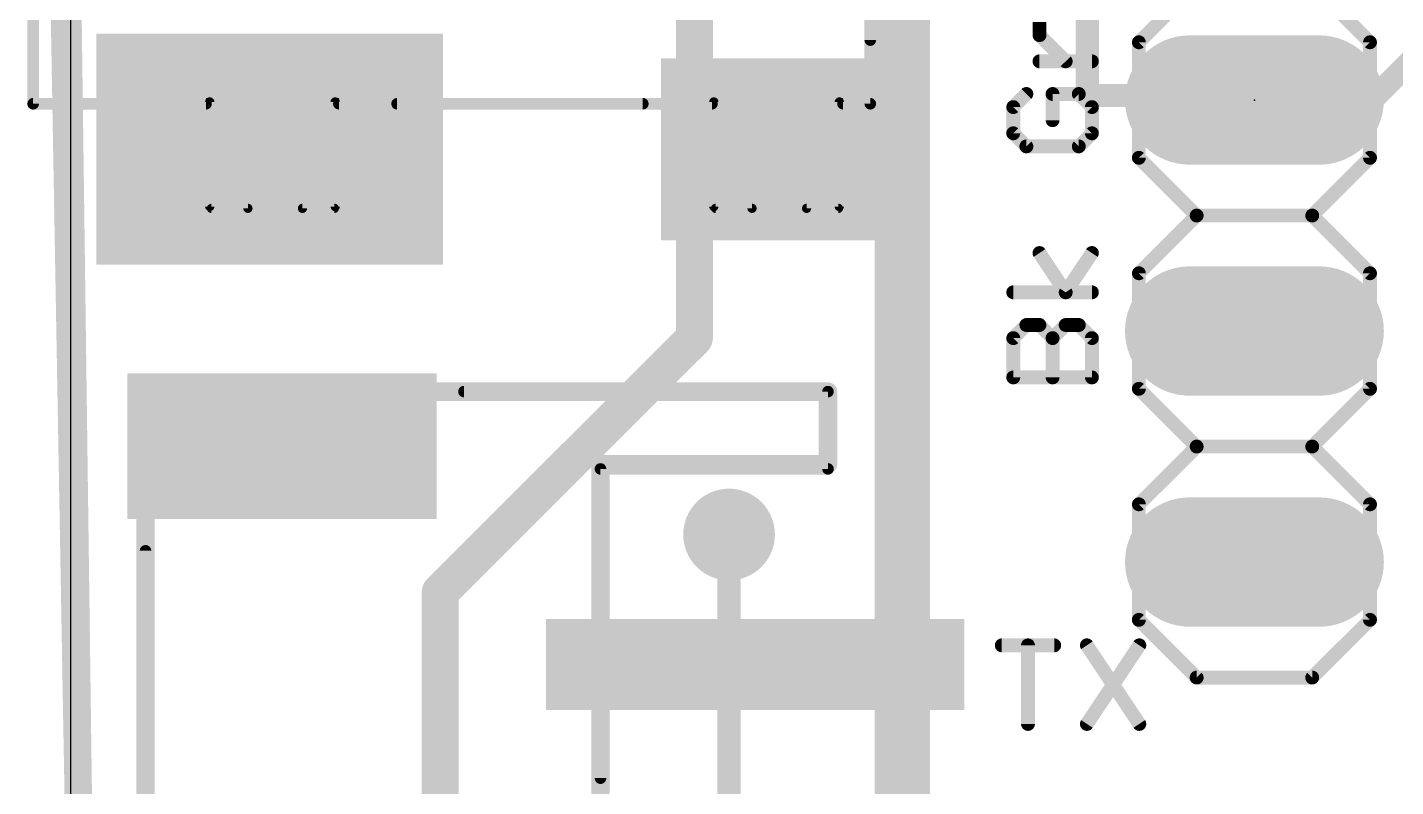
# Model space of a CAD drawing. Extents: x -14.2 to 67.7, y -5.3 to 32.7.
# Drawn here: x -0.47 to 14.56, y 10.94 to 19.29 of the extents above; entities that cross this region are included whole.
import ezdxf

# ---------------------------------------------------------------- set-up
doc = ezdxf.new("R2010")
doc.units = 0
for name, color, linetype in [('1', 12, 'CONTINUOUS'), ('16', 132, 'CONTINUOUS'), ('17', 110, 'CONTINUOUS'), ('18', 110, 'CONTINUOUS'), ('20', 53, 'CONTINUOUS'), ('21', 53, 'CONTINUOUS'), ('23', 53, 'CONTINUOUS'), ('51', 253, 'CONTINUOUS')]:
    doc.layers.add(name, color=color, linetype=linetype)

# ---------------------------------------------------------------- blocks, each defined once
blk = doc.blocks.new('RECT')
blk.add_solid([(-0.5, -0.5), (0.5, -0.5), (-0.5, 0.5), (0.5, 0.5)])
blk = doc.blocks.new('LONGP100')
at = {"const_width": 1}
blk.add_lwpolyline([(-0.5, 0), (0.5, 0)], dxfattribs=at)
at = {"const_width": 0.5}
for points in [[(-0.5, 0.25, 1), (-0.5, -0.25)], [(0.5, -0.25, 1), (0.5, 0.25)]]:
    blk.add_lwpolyline(points, format="xyb", dxfattribs=at)
blk = doc.blocks.new('ROUNDP')
at = {"const_width": 0.5}
blk.add_lwpolyline([(0, -0.25, 1), (0, 0.25, 1), (0, -0.25)], format="xyb", dxfattribs=at)
blk = doc.blocks.new('ROUNDV')
at = {"const_width": 0.5}
blk.add_lwpolyline([(0, -0.25, 1), (0, 0.25, 1), (0, -0.25)], format="xyb", dxfattribs=at)

msp = doc.modelspace()

# ---------------------------------------------------------------- linework, layer by layer
at = {"layer": '1', "const_width": 0.254}
for points in [[(0.254, 0), (-0.127, 28.829)], [(11.176, 20.828), (11.176, 18.542)], [(14.351, 18.542), (14.859, 19.05)], [(11.176, 18.542), (12.964, 18.542)], [(12.964, 18.542), (13.013, 18.493)], [(13.013, 18.493), (13.062, 18.542)], [(13.062, 18.542), (14.351, 18.542)], [(7.239, 13.716), (7.239, 12.574)], [(7.239, 12.574), (7.526, 12.287)]]:
    msp.add_lwpolyline(points, dxfattribs=at)
at = {"layer": '1', "const_width": 0.127}
for points in [[(11.176, 18.6055, 1), (11.176, 18.4785)], [(13.0089, 18.5869, 1), (12.9191, 18.4971)], [(12.964, 18.4785, 1), (12.964, 18.6055)], [(13.062, 18.6055, 1), (13.062, 18.4785)], [(13.1069, 18.4971, 1), (13.0171, 18.5869)], [(14.3061, 18.5869, 1), (14.3959, 18.4971)], [(14.351, 18.4785, 1), (14.351, 18.6055)], [(11.1125, 18.542, 1), (11.2395, 18.542)], [(12.9681, 18.5379, 1), (13.0579, 18.4481)], [(12.9681, 18.4481, 1), (13.0579, 18.5379)], [(7.3025, 13.716, 1), (7.1755, 13.716)], [(7.2839, 12.6189, 1), (7.1941, 12.5291)], [(7.1755, 12.574, 1), (7.3025, 12.574)], [(7.4811, 12.2421, 1), (7.5709, 12.3319)]]:
    msp.add_lwpolyline(points, format="xyb", dxfattribs=at)
at = {"layer": '16'}
for points, const_width in [([(0.254, 0), (-0.254, 28.829)], 0.254), ([(6.858, 15.875), (6.858, 23.368)], 0.4064), ([(9.144, 6.858), (9.144, 20.32)], 0.6096), ([(4.064, 13.081), (6.858, 15.875)], 0.4064), ([(7.239, 6.477), (7.239, 13.716)], 0.254), ([(4.064, 6.096), (4.064, 13.081)], 0.4064)]:
    msp.add_lwpolyline(points, dxfattribs=dict(at, const_width=const_width))
for points, const_width in [([(6.7564, 15.875, 1), (6.9596, 15.875)], 0.2032), ([(6.9298, 15.8032, 1), (6.7862, 15.9468)], 0.2032), ([(7.3025, 13.716, 1), (7.1755, 13.716)], 0.127), ([(4.1656, 13.081, 1), (3.9624, 13.081)], 0.2032), ([(3.9922, 13.1528, 1), (4.1358, 13.0092)], 0.2032)]:
    msp.add_lwpolyline(points, format="xyb", dxfattribs=dict(at, const_width=const_width))
at = {"layer": '20'}
msp.add_line((0, 28.956), (0, 0), dxfattribs=at)
at = {"layer": '21'}
for points, const_width in [([(8.791, 20.252), (8.791, 19.152)], 0.127), ([(11.743, 19.128), (12.378, 19.763)], 0.1524), ([(13.648, 19.763), (14.283, 19.128)], 0.1524), ([(10.6506, 19.2068), (10.6506, 19.3509)], 0.1524), ([(10.9387, 18.9187), (10.6506, 19.2068)], 0.1524), ([(11.743, 17.858), (11.743, 19.128)], 0.1524), ([(14.283, 19.128), (14.283, 17.858)], 0.1524), ([(11.2268, 18.9187), (10.6506, 18.9187)], 0.1524), ([(6.291, 18.452), (3.591, 18.452)], 0.127), ([(10.5065, 18.5594), (10.3625, 18.4154)], 0.1524), ([(11.0827, 18.5594), (10.7946, 18.5594)], 0.1524), ([(10.7946, 18.5594), (10.7946, 18.2713)], 0.1524), ([(11.2268, 18.4154), (11.0827, 18.5594)], 0.1524), ([(10.3625, 18.4154), (10.3625, 18.1273)], 0.1524), ([(11.2268, 18.1273), (11.2268, 18.4154)], 0.1524), ([(10.3625, 18.1273), (10.5065, 17.9832)], 0.1524), ([(11.0827, 17.9832), (11.2268, 18.1273)], 0.1524), ([(10.5065, 17.9832), (11.0827, 17.9832)], 0.1524), ([(12.378, 17.223), (11.743, 17.858)], 0.1524), ([(14.283, 17.858), (13.648, 17.223)], 0.1524), ([(12.378, 17.223), (11.743, 16.588)], 0.1524), ([(13.648, 17.223), (12.378, 17.223)], 0.1524), ([(14.283, 16.588), (13.648, 17.223)], 0.1524), ([(10.9387, 16.3787), (10.6506, 16.8109)], 0.1524), ([(11.2268, 16.8109), (10.9387, 16.3787)], 0.1524), ([(11.743, 15.318), (11.743, 16.588)], 0.1524), ([(14.283, 16.588), (14.283, 15.318)], 0.1524), ([(11.2268, 16.3787), (10.3625, 16.3787)], 0.1524), ([(10.3625, 15.8754), (10.5065, 16.0194)], 0.1524), ([(10.5065, 16.0194), (10.6506, 16.0194)], 0.1524), ([(10.6506, 16.0194), (10.7946, 15.8754)], 0.1524), ([(10.7946, 15.8754), (10.9387, 16.0194)], 0.1524), ([(10.9387, 16.0194), (11.0827, 16.0194)], 0.1524), ([(11.0827, 16.0194), (11.2268, 15.8754)], 0.1524), ([(10.3625, 15.4432), (10.3625, 15.8754)], 0.1524), ([(10.7946, 15.4432), (10.7946, 15.8754)], 0.1524), ([(11.2268, 15.8754), (11.2268, 15.4432)], 0.1524), ([(11.2268, 15.4432), (10.3625, 15.4432)], 0.1524), ([(4.326, 15.287), (8.326, 15.287)], 0.127), ([(8.326, 15.287), (8.326, 14.437)], 0.127), ([(12.378, 14.683), (11.743, 15.318)], 0.1524), ([(14.283, 15.318), (13.648, 14.683)], 0.1524), ([(12.378, 14.683), (11.743, 14.048)], 0.1524), ([(13.648, 14.683), (12.378, 14.683)], 0.1524), ([(14.283, 14.048), (13.648, 14.683)], 0.1524), ([(8.326, 14.437), (5.826, 14.437)], 0.127), ([(5.826, 14.437), (5.826, 11.037)], 0.127), ([(11.743, 12.778), (11.743, 14.048)], 0.1524), ([(14.283, 14.048), (14.283, 12.778)], 0.1524), ([(0.826, 7.037), (0.826, 13.537)], 0.127), ([(12.378, 12.143), (11.743, 12.778)], 0.1524), ([(14.283, 12.778), (13.648, 12.143)], 0.1524), ([(10.2362, 12.4975), (10.8124, 12.4975)], 0.1524), ([(10.5243, 11.6332), (10.5243, 12.4975)], 0.1524), ([(11.1717, 12.4975), (11.7479, 11.6332)], 0.1524), ([(11.7479, 12.4975), (11.1717, 11.6332)], 0.1524), ([(13.648, 12.143), (12.378, 12.143)], 0.1524)]:
    msp.add_lwpolyline(points, dxfattribs=dict(at, const_width=const_width))
for points, const_width in [([(10.6775, 19.2338, 1), (10.6236, 19.1799)], 0.0762), ([(8.7592, 19.152, 1), (8.8228, 19.152)], 0.0635), ([(10.6125, 19.2068, 1), (10.6887, 19.2068)], 0.0762), ([(11.7811, 19.128, 1), (11.7049, 19.128)], 0.0762), ([(11.7161, 19.1549, 1), (11.7699, 19.1011)], 0.0762), ([(14.3211, 19.128, 1), (14.2449, 19.128)], 0.0762), ([(14.2561, 19.1011, 1), (14.3099, 19.1549)], 0.0762), ([(10.6506, 18.9568, 1), (10.6506, 18.8806)], 0.0762), ([(10.9117, 18.8918, 1), (10.9656, 18.9457)], 0.0762), ([(11.2268, 18.8806, 1), (11.2268, 18.9568)], 0.0762), ([(3.591, 18.4838, 1), (3.591, 18.4203)], 0.0635), ([(6.291, 18.4203, 1), (6.291, 18.4838)], 0.0635), ([(10.5335, 18.5325, 1), (10.4796, 18.5864)], 0.0762), ([(10.7946, 18.5975, 1), (10.7946, 18.5213)], 0.0762), ([(10.8327, 18.5594, 1), (10.7565, 18.5594)], 0.0762), ([(11.1097, 18.5864, 1), (11.0558, 18.5325)], 0.0762), ([(11.0827, 18.5213, 1), (11.0827, 18.5975)], 0.0762), ([(10.3355, 18.4423, 1), (10.3894, 18.3884)], 0.0762), ([(10.4006, 18.4154, 1), (10.3244, 18.4154)], 0.0762), ([(11.2649, 18.4154, 1), (11.1887, 18.4154)], 0.0762), ([(11.1999, 18.3884, 1), (11.2537, 18.4423)], 0.0762), ([(10.3894, 18.1542, 1), (10.3355, 18.1003)], 0.0762), ([(10.7565, 18.2713, 1), (10.8327, 18.2713)], 0.0762), ([(11.2537, 18.1003, 1), (11.1999, 18.1542)], 0.0762), ([(10.3244, 18.1273, 1), (10.4006, 18.1273)], 0.0762), ([(10.5065, 18.0213, 1), (10.5065, 17.9451)], 0.0762), ([(10.4796, 17.9563, 1), (10.5335, 18.0101)], 0.0762), ([(11.0558, 18.0101, 1), (11.1097, 17.9563)], 0.0762), ([(11.0827, 17.9451, 1), (11.0827, 18.0213)], 0.0762), ([(11.1887, 18.1273, 1), (11.2649, 18.1273)], 0.0762), ([(11.7049, 17.858, 1), (11.7811, 17.858)], 0.0762), ([(11.7699, 17.8849, 1), (11.7161, 17.8311)], 0.0762), ([(14.2449, 17.858, 1), (14.3211, 17.858)], 0.0762), ([(14.3099, 17.8311, 1), (14.2561, 17.8849)], 0.0762), ([(12.378, 17.2611, 1), (12.378, 17.1849)], 0.0762), ([(12.4049, 17.1961, 1), (12.3511, 17.2499)], 0.0762), ([(13.6749, 17.2499, 1), (13.6211, 17.1961)], 0.0762), ([(13.648, 17.1849, 1), (13.648, 17.2611)], 0.0762), ([(12.3511, 17.1961, 1), (12.4049, 17.2499)], 0.0762), ([(13.6211, 17.2499, 1), (13.6749, 17.1961)], 0.0762), ([(10.6823, 16.832, 1), (10.6189, 16.7898)], 0.0762), ([(11.2585, 16.7898, 1), (11.1951, 16.832)], 0.0762), ([(11.7811, 16.588, 1), (11.7049, 16.588)], 0.0762), ([(11.7161, 16.6149, 1), (11.7699, 16.5611)], 0.0762), ([(14.3211, 16.588, 1), (14.2449, 16.588)], 0.0762), ([(14.2561, 16.5611, 1), (14.3099, 16.6149)], 0.0762), ([(10.3625, 16.4168, 1), (10.3625, 16.3406)], 0.0762), ([(10.907, 16.3999, 1), (10.9704, 16.3576)], 0.0762), ([(10.907, 16.3576, 1), (10.9704, 16.3999)], 0.0762), ([(11.2268, 16.3406, 1), (11.2268, 16.4168)], 0.0762), ([(10.5065, 16.0575, 1), (10.5065, 15.9813)], 0.0762), ([(10.5335, 15.9925, 1), (10.4796, 16.0464)], 0.0762), ([(10.6775, 16.0464, 1), (10.6236, 15.9925)], 0.0762), ([(10.6506, 15.9813, 1), (10.6506, 16.0575)], 0.0762), ([(10.9387, 16.0575, 1), (10.9387, 15.9813)], 0.0762), ([(10.9656, 15.9925, 1), (10.9117, 16.0464)], 0.0762), ([(11.1097, 16.0464, 1), (11.0558, 15.9925)], 0.0762), ([(11.0827, 15.9813, 1), (11.0827, 16.0575)], 0.0762), ([(10.3355, 15.9023, 1), (10.3894, 15.8484)], 0.0762), ([(10.4006, 15.8754, 1), (10.3244, 15.8754)], 0.0762), ([(10.8327, 15.8754, 1), (10.7565, 15.8754)], 0.0762), ([(10.7677, 15.9023, 1), (10.8216, 15.8484)], 0.0762), ([(10.7677, 15.8484, 1), (10.8216, 15.9023)], 0.0762), ([(11.2649, 15.8754, 1), (11.1887, 15.8754)], 0.0762), ([(11.1999, 15.8484, 1), (11.2537, 15.9023)], 0.0762), ([(10.3625, 15.4813, 1), (10.3625, 15.4051)], 0.0762), ([(11.2268, 15.4051, 1), (11.2268, 15.4813)], 0.0762), ([(4.326, 15.3188, 1), (4.326, 15.2553)], 0.0635), ([(8.3578, 15.287, 1), (8.2942, 15.287)], 0.0635), ([(8.326, 15.2553, 1), (8.326, 15.3188)], 0.0635), ([(10.3244, 15.4432, 1), (10.4006, 15.4432)], 0.0762), ([(10.7565, 15.4432, 1), (10.8327, 15.4432)], 0.0762), ([(11.1887, 15.4432, 1), (11.2649, 15.4432)], 0.0762), ([(11.7049, 15.318, 1), (11.7811, 15.318)], 0.0762), ([(11.7699, 15.3449, 1), (11.7161, 15.2911)], 0.0762), ([(14.2449, 15.318, 1), (14.3211, 15.318)], 0.0762), ([(14.3099, 15.2911, 1), (14.2561, 15.3449)], 0.0762), ([(12.378, 14.7211, 1), (12.378, 14.6449)], 0.0762), ([(12.4049, 14.6561, 1), (12.3511, 14.7099)], 0.0762), ([(12.3511, 14.6561, 1), (12.4049, 14.7099)], 0.0762), ([(13.6749, 14.7099, 1), (13.6211, 14.6561)], 0.0762), ([(13.6211, 14.7099, 1), (13.6749, 14.6561)], 0.0762), ([(13.648, 14.6449, 1), (13.648, 14.7211)], 0.0762), ([(5.826, 14.4688, 1), (5.826, 14.4053)], 0.0635), ([(5.8578, 14.437, 1), (5.7943, 14.437)], 0.0635), ([(8.2942, 14.437, 1), (8.3578, 14.437)], 0.0635), ([(8.326, 14.4053, 1), (8.326, 14.4688)], 0.0635), ([(11.7811, 14.048, 1), (11.7049, 14.048)], 0.0762), ([(11.7161, 14.0749, 1), (11.7699, 14.0211)], 0.0762), ([(14.3211, 14.048, 1), (14.2449, 14.048)], 0.0762), ([(14.2561, 14.0211, 1), (14.3099, 14.0749)], 0.0762), ([(0.8578, 13.537, 1), (0.7943, 13.537)], 0.0635), ([(11.7049, 12.778, 1), (11.7811, 12.778)], 0.0762), ([(11.7699, 12.8049, 1), (11.7161, 12.7511)], 0.0762), ([(14.2449, 12.778, 1), (14.3211, 12.778)], 0.0762), ([(14.3099, 12.7511, 1), (14.2561, 12.8049)], 0.0762), ([(10.2362, 12.5356, 1), (10.2362, 12.4594)], 0.0762), ([(10.5624, 12.4975, 1), (10.4862, 12.4975)], 0.0762), ([(10.8124, 12.4594, 1), (10.8124, 12.5356)], 0.0762), ([(11.2034, 12.5187, 1), (11.14, 12.4764)], 0.0762), ([(11.7796, 12.4764, 1), (11.7162, 12.5187)], 0.0762), ([(12.378, 12.1811, 1), (12.378, 12.1049)], 0.0762), ([(12.3511, 12.1161, 1), (12.4049, 12.1699)], 0.0762), ([(13.6211, 12.1699, 1), (13.6749, 12.1161)], 0.0762), ([(13.648, 12.1049, 1), (13.648, 12.1811)], 0.0762), ([(10.4862, 11.6332, 1), (10.5624, 11.6332)], 0.0762), ([(11.14, 11.6543, 1), (11.2034, 11.6121)], 0.0762), ([(11.7162, 11.6121, 1), (11.7796, 11.6543)], 0.0762), ([(5.7943, 11.037, 1), (5.8578, 11.037)], 0.0635)]:
    msp.add_lwpolyline(points, format="xyb", dxfattribs=dict(at, const_width=const_width))
at = {"layer": '23'}
msp.add_point((13.013, 18.493), dxfattribs=at)
at = {"layer": '51'}
for points, const_width in [([(-0.409, 26.252), (-0.409, 18.452)], 0.127), ([(8.791, 26.252), (8.791, 18.452)], 0.127), ([(-0.409, 18.452), (1.491, 18.452)], 0.127), ([(1.5318, 17.322), (1.5318, 18.472)], 0.1016), ([(2.9104, 18.472), (2.9104, 17.322)], 0.1016), ([(2.951, 18.452), (7.051, 18.452)], 0.127), ([(7.0718, 17.322), (7.0718, 18.472)], 0.1016), ([(8.4504, 18.472), (8.4504, 17.322)], 0.1016), ([(8.791, 18.452), (8.491, 18.452)], 0.127), ([(1.551, 17.302), (1.951, 17.302)], 0.1016), ([(2.901, 17.302), (2.551, 17.302)], 0.1016), ([(7.091, 17.302), (7.491, 17.302)], 0.1016), ([(8.441, 17.302), (8.091, 17.302)], 0.1016), ([(0.826, 5.287), (0.826, 15.287)], 0.2032), ([(0.826, 15.287), (8.326, 15.287)], 0.2032), ([(8.326, 15.287), (8.326, 14.487)], 0.2032), ([(5.826, 14.487), (5.826, 6.087)], 0.2032), ([(8.326, 14.487), (5.826, 14.487)], 0.2032)]:
    msp.add_lwpolyline(points, dxfattribs=dict(at, const_width=const_width))
for points, const_width in [([(-0.409, 18.4838, 1), (-0.409, 18.4203)], 0.0635), ([(1.491, 18.4203, 1), (1.491, 18.4838)], 0.0635), ([(1.5572, 18.472, 1), (1.5064, 18.472)], 0.0508), ([(2.9358, 18.472, 1), (2.885, 18.472)], 0.0508), ([(2.951, 18.4838, 1), (2.951, 18.4203)], 0.0635), ([(7.051, 18.4203, 1), (7.051, 18.4838)], 0.0635), ([(7.0972, 18.472, 1), (7.0464, 18.472)], 0.0508), ([(8.4758, 18.472, 1), (8.425, 18.472)], 0.0508), ([(8.491, 18.4838, 1), (8.491, 18.4203)], 0.0635), ([(8.791, 18.4203, 1), (8.791, 18.4838)], 0.0635), ([(-0.4408, 18.452, 1), (-0.3773, 18.452)], 0.0635), ([(8.7592, 18.452, 1), (8.8228, 18.452)], 0.0635), ([(2.551, 17.302, 1), (1.951, 17.302)], 0.1016), ([(8.091, 17.302, 1), (7.491, 17.302)], 0.1016), ([(1.5064, 17.322, 1), (1.5572, 17.322)], 0.0508), ([(1.551, 17.3274, 1), (1.551, 17.2766)], 0.0508), ([(1.9256, 17.302, 1), (1.9764, 17.302)], 0.0508), ([(1.951, 17.2766, 1), (1.951, 17.3274)], 0.0508), ([(2.551, 17.3274, 1), (2.551, 17.2766)], 0.0508), ([(2.5256, 17.302, 1), (2.5764, 17.302)], 0.0508), ([(2.885, 17.322, 1), (2.9358, 17.322)], 0.0508), ([(2.901, 17.2766, 1), (2.901, 17.3274)], 0.0508), ([(7.0464, 17.322, 1), (7.0972, 17.322)], 0.0508), ([(7.091, 17.3274, 1), (7.091, 17.2766)], 0.0508), ([(7.4656, 17.302, 1), (7.5164, 17.302)], 0.0508), ([(7.491, 17.2766, 1), (7.491, 17.3274)], 0.0508), ([(8.091, 17.3274, 1), (8.091, 17.2766)], 0.0508), ([(8.0656, 17.302, 1), (8.1164, 17.302)], 0.0508), ([(8.425, 17.322, 1), (8.4758, 17.322)], 0.0508), ([(8.441, 17.2766, 1), (8.441, 17.3274)], 0.0508), ([(0.8768, 15.287, 1), (0.7752, 15.287)], 0.1016), ([(0.826, 15.3378, 1), (0.826, 15.2362)], 0.1016), ([(8.3768, 15.287, 1), (8.2752, 15.287)], 0.1016), ([(8.326, 15.2362, 1), (8.326, 15.3378)], 0.1016), ([(5.8768, 14.487, 1), (5.7752, 14.487)], 0.1016), ([(5.826, 14.5378, 1), (5.826, 14.4362)], 0.1016), ([(8.326, 14.4362, 1), (8.326, 14.5378)], 0.1016), ([(8.2752, 14.487, 1), (8.3768, 14.487)], 0.1016)]:
    msp.add_lwpolyline(points, format="xyb", dxfattribs=dict(at, const_width=const_width))

# ---------------------------------------------------------------- block references
at = {"layer": '1'}
for p, xscale, yscale, rotation in [((2.191, 17.952), 2.54, 3.81, 270), ((7.691, 17.952), 2, 2.4, 270), ((2.326, 14.687), 3.4, 1.6, 180)]:
    msp.add_blockref('RECT', p, dxfattribs=dict(at, xscale=xscale, yscale=yscale, rotation=rotation))
at = {"layer": '1', "yscale": 4.6, "rotation": 90}
msp.add_blockref('RECT', (7.526, 12.287), dxfattribs=at)
at = {"layer": '17', "xscale": 1.4224, "yscale": 1.4224}
for name, p in [('LONGP100', (13.013, 18.493)), ('LONGP100', (13.013, 18.493)), ('ROUNDP', (13.013, 18.493)), ('LONGP100', (13.013, 15.953)), ('LONGP100', (13.013, 15.953)), ('ROUNDP', (13.013, 15.953)), ('LONGP100', (13.013, 13.413)), ('LONGP100', (13.013, 13.413)), ('ROUNDP', (13.013, 13.413))]:
    msp.add_blockref(name, p, dxfattribs=at)
at = {"layer": '18', "xscale": 1.008, "yscale": 1.008}
msp.add_blockref('ROUNDV', (7.239, 13.716), dxfattribs=at)
msp.add_blockref('ROUNDV', (7.239, 13.716), dxfattribs=at)
at = {"layer": '51', "xscale": 0.508, "yscale": 0.508, "rotation": 270}
for p in [(13.013, 18.493), (13.013, 15.953), (13.013, 13.413)]:
    msp.add_blockref('RECT', p, dxfattribs=at)

doc.saveas('drawing.dxf')
